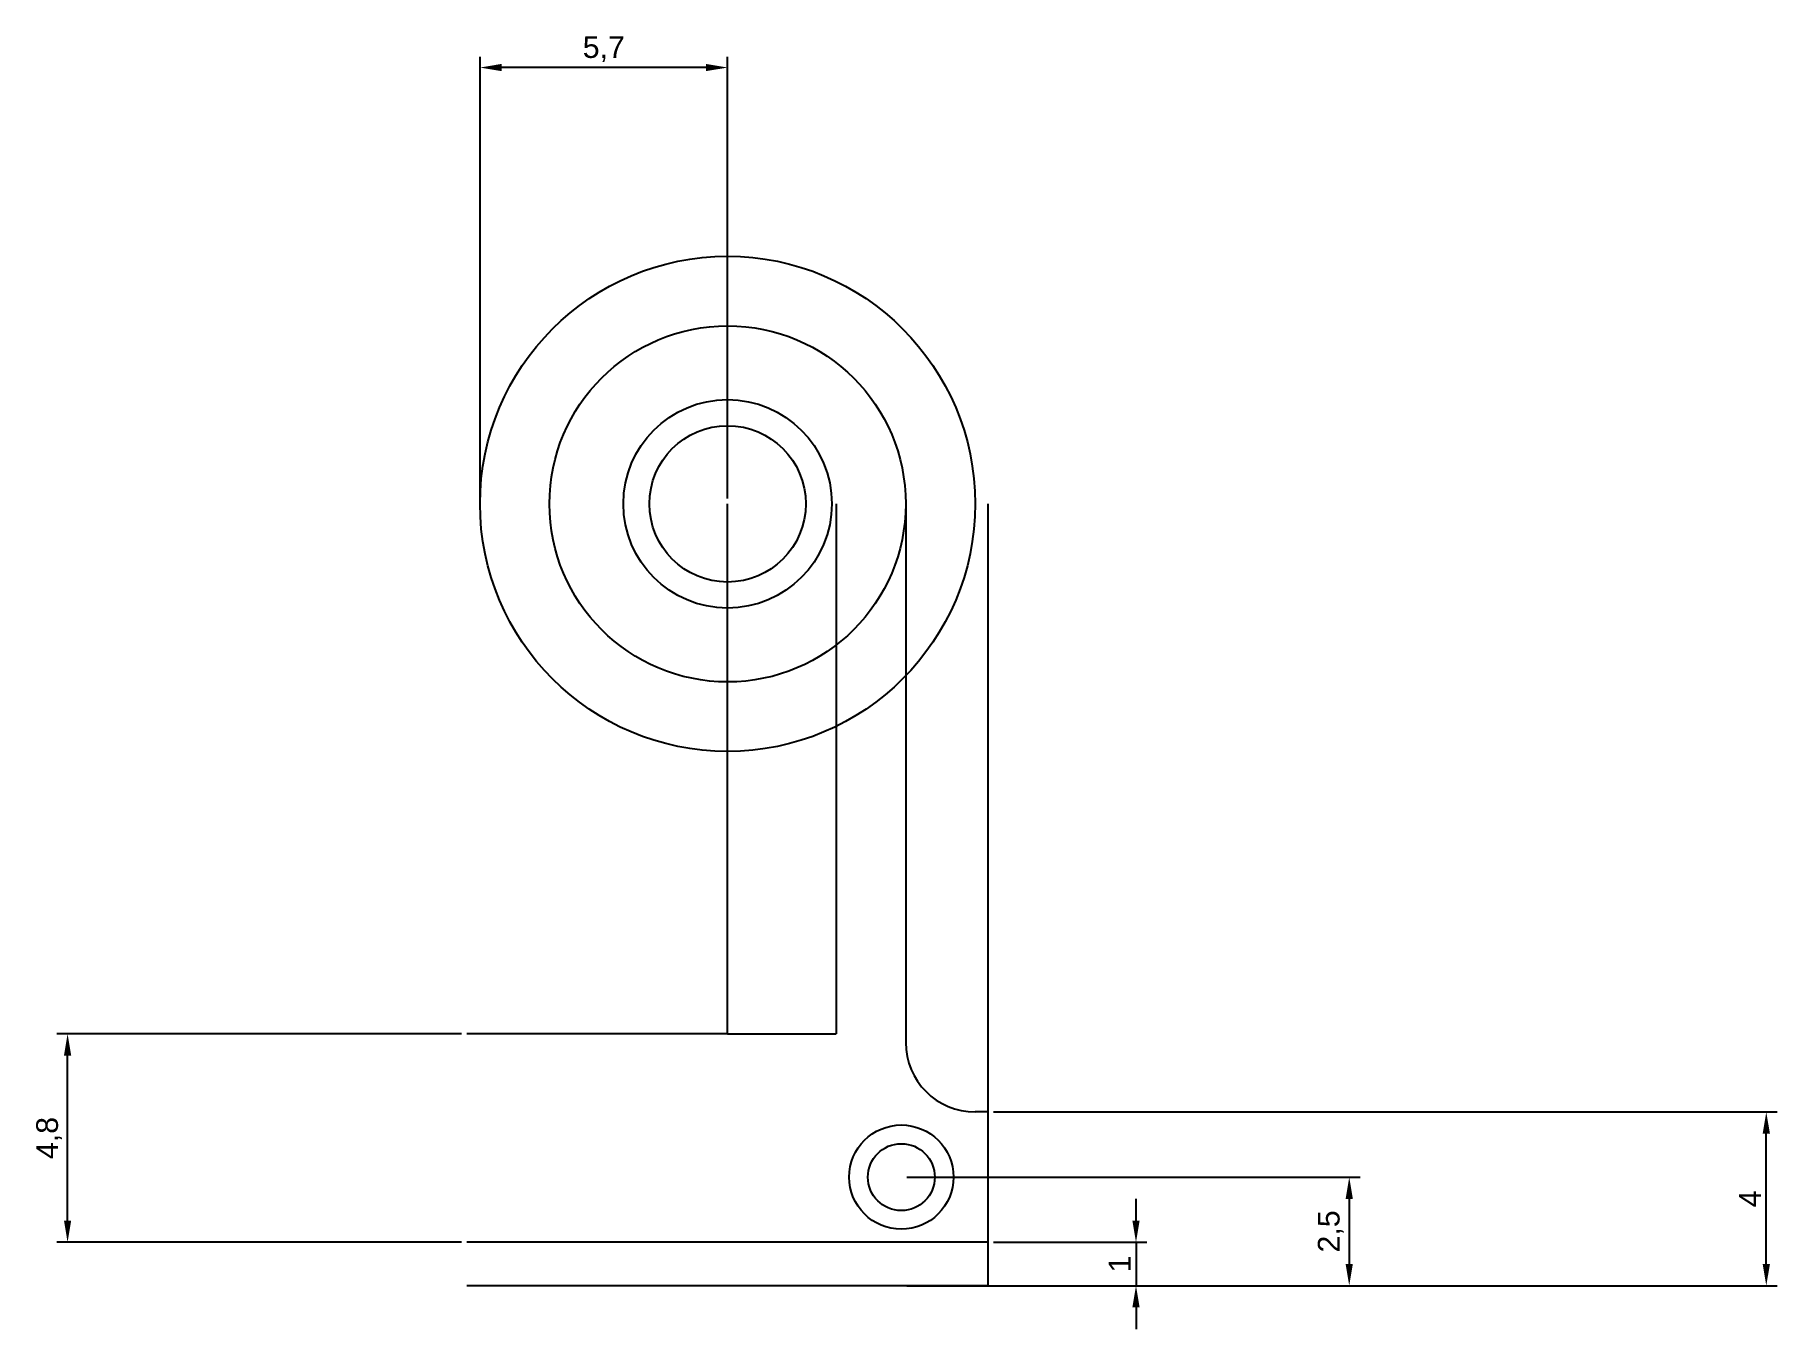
# Model space of a CAD drawing. Header units: millimetres. Extents: x 3506 to 3752, y 751 to 782.
# Drawn here: x 3506.43 to 3546.55, y 752.07 to 781.86 of the extents above.
import ezdxf

# ---------------------------------------------------------------- set-up
doc = ezdxf.new("R2010")
doc.units = ezdxf.units.MM
doc.styles.get("Standard").update_dxf_attribs({"font": 'arial.ttf'})
doc.dimstyles.new('ISO-25', dxfattribs={"dimscale": 0.2, "dimtxt": 2.5, "dimasz": 2.5, "dimexe": 1.25, "dimexo": 0.625, "dimtad": 1, "dimtxsty": 'Standard', "dimcen": 2.5, "dimadec": 0, "dimazin": 0, "dimtfac": 1, "dimtmove": 0, "dimatfit": 3, "dimfxl": 1, "dimarcsym": 0})

# ---------------------------------------------------------------- blocks, each defined once
blk = doc.blocks.new('*D11')
at = {"color": 0, "lineweight": -2, "transparency": 16777216}
for p, q in [((3516.256, 758.866), (3506.935, 758.866)), ((3507.185, 754.566), (3507.185, 758.366)), ((3516.256, 754.066), (3506.935, 754.066))]:
    blk.add_line(p, q, dxfattribs=at)
at = {"color": 0, "transparency": 16777216}
for points in [[(3507.102, 758.366), (3507.268, 758.366), (3507.185, 758.866)], [(3507.102, 754.566), (3507.268, 754.566), (3507.185, 754.066)]]:
    blk.add_solid(points, dxfattribs=at)
at = {"layer": 'Defpoints', "color": 0, "transparency": 16777216}
for p in [(3507.185, 758.866), (3516.381, 758.866), (3516.381, 754.066)]:
    blk.add_point(p, dxfattribs=at)
at = {"color": 0, "transparency": 16777216, "insert": (3506.76, 756.466), "char_height": 0.5, "attachment_point": 5, "rotation": 90}
blk.add_mtext('4,8', dxfattribs=at)
blk = doc.blocks.new('*D12')
at = {"color": 0, "lineweight": -2, "transparency": 16777216}
for p, q in [((3516.681, 771.191), (3516.681, 781.361)), ((3521.881, 781.111), (3517.181, 781.111)), ((3522.381, 771.191), (3522.381, 781.361))]:
    blk.add_line(p, q, dxfattribs=at)
at = {"color": 0, "transparency": 16777216}
for points in [[(3517.181, 781.195), (3517.181, 781.028), (3516.681, 781.111)], [(3521.881, 781.195), (3521.881, 781.028), (3522.381, 781.111)]]:
    blk.add_solid(points, dxfattribs=at)
at = {"layer": 'Defpoints', "color": 0, "transparency": 16777216}
for p in [(3516.681, 781.111), (3516.681, 771.066), (3522.381, 771.066)]:
    blk.add_point(p, dxfattribs=at)
at = {"color": 0, "transparency": 16777216, "insert": (3519.531, 781.536), "char_height": 0.5, "attachment_point": 5}
blk.add_mtext('5,7', dxfattribs=at)
blk = doc.blocks.new('*D13')
at = {"color": 0, "lineweight": -2, "transparency": 16777216}
for p, q in [((3531.784, 754.566), (3531.784, 755.066)), ((3528.506, 754.066), (3532.034, 754.066)), ((3531.784, 754.066), (3531.784, 753.066)), ((3528.506, 753.066), (3532.034, 753.066)), ((3531.784, 752.566), (3531.784, 752.066))]:
    blk.add_line(p, q, dxfattribs=at)
at = {"color": 0, "transparency": 16777216}
for points in [[(3531.7, 754.566), (3531.867, 754.566), (3531.784, 754.066)], [(3531.7, 752.566), (3531.867, 752.566), (3531.784, 753.066)]]:
    blk.add_solid(points, dxfattribs=at)
at = {"layer": 'Defpoints', "color": 0, "transparency": 16777216}
for p in [(3528.381, 754.066), (3528.381, 753.066), (3531.784, 753.066)]:
    blk.add_point(p, dxfattribs=at)
at = {"color": 0, "transparency": 16777216, "insert": (3531.408, 753.566), "char_height": 0.5, "attachment_point": 5, "rotation": 90}
blk.add_mtext('1', dxfattribs=at)
blk = doc.blocks.new('*D14')
at = {"color": 0, "lineweight": -2, "transparency": 16777216}
for p, q in [((3526.506, 755.566), (3536.943, 755.566)), ((3536.693, 755.066), (3536.693, 753.566)), ((3526.506, 753.066), (3536.943, 753.066))]:
    blk.add_line(p, q, dxfattribs=at)
at = {"color": 0, "transparency": 16777216}
for points in [[(3536.61, 755.066), (3536.776, 755.066), (3536.693, 755.566)], [(3536.61, 753.566), (3536.776, 753.566), (3536.693, 753.066)]]:
    blk.add_solid(points, dxfattribs=at)
at = {"layer": 'Defpoints', "color": 0, "transparency": 16777216}
for p in [(3526.381, 755.566), (3526.381, 753.066), (3536.693, 753.066)]:
    blk.add_point(p, dxfattribs=at)
at = {"color": 0, "transparency": 16777216, "insert": (3536.267, 754.316), "char_height": 0.5, "attachment_point": 5, "rotation": 90}
blk.add_mtext('2,5', dxfattribs=at)
blk = doc.blocks.new('*D10')
at = {"color": 0, "lineweight": -2, "transparency": 16777216}
for p, q in [((3528.506, 757.066), (3546.545, 757.066)), ((3546.295, 753.566), (3546.295, 756.566)), ((3528.506, 753.066), (3546.545, 753.066))]:
    blk.add_line(p, q, dxfattribs=at)
at = {"color": 0, "transparency": 16777216}
for points in [[(3546.212, 756.566), (3546.379, 756.566), (3546.295, 757.066)], [(3546.212, 753.566), (3546.379, 753.566), (3546.295, 753.066)]]:
    blk.add_solid(points, dxfattribs=at)
at = {"layer": 'Defpoints', "color": 0, "transparency": 16777216}
for p in [(3528.381, 757.066), (3546.295, 757.066), (3528.381, 753.066)]:
    blk.add_point(p, dxfattribs=at)
at = {"color": 0, "transparency": 16777216, "insert": (3545.92, 755.066), "char_height": 0.5, "attachment_point": 5, "rotation": 90}
blk.add_mtext('4', dxfattribs=at)

msp = doc.modelspace()

# ---------------------------------------------------------------- linework, layer by layer
for p, q in [((3522.381, 758.866), (3522.381, 771.066)), ((3524.881, 771.066), (3524.881, 758.866)), ((3526.481, 771.066), (3526.481, 758.666)), ((3528.381, 753.066), (3528.381, 771.066)), ((3522.381, 758.866), (3516.381, 758.866)), ((3522.381, 758.866), (3524.881, 758.866)), ((3524.881, 758.866), (3524.881, 758.866)), ((3528.381, 757.066), (3528.081, 757.066)), ((3528.381, 754.066), (3516.381, 754.066)), ((3528.381, 753.066), (3516.381, 753.066))]:
    msp.add_line(p, q)
for centre, radius in [((3522.381, 771.066), 5.7), ((3522.381, 771.066), 4.1), ((3522.381, 771.066), 2.4), ((3522.381, 771.066), 1.8), ((3526.381, 755.566), 1.2), ((3526.381, 755.566), 0.77)]:
    msp.add_circle(centre, radius)
msp.add_arc((3528.081, 758.666), 1.6, 180, 270)

# ---------------------------------------------------------------- dimensions: what is measured, and where the dimension line sits
dim = msp.add_linear_dim(base=(3516.681, 781.111), p1=(3522.381, 771.066), p2=(3516.681, 771.066), dimstyle='ISO-25')
dim.commit()
dim.dimension.update_dxf_attribs({"geometry": '*D12', "text_midpoint": (3519.531, 781.536)})
for base, p1, p2, angle, picture, middle in [((3507.185, 758.866), (3516.381, 754.066), (3516.381, 758.866), 270, '*D11', (3506.76, 756.466)), ((3546.295, 757.066), (3528.381, 753.066), (3528.381, 757.066), 90, '*D10', (3545.92, 755.066)), ((3536.693, 753.066), (3526.381, 755.566), (3526.381, 753.066), 90, '*D14', (3536.267, 754.316)), ((3531.784, 753.066), (3528.381, 754.066), (3528.381, 753.066), 90, '*D13', (3531.408, 753.566))]:
    dim = msp.add_linear_dim(base=base, p1=p1, p2=p2, angle=angle, dimstyle='ISO-25')
    dim.commit()
    dim.dimension.update_dxf_attribs({"geometry": picture, "text_midpoint": middle})

doc.saveas('drawing.dxf')
